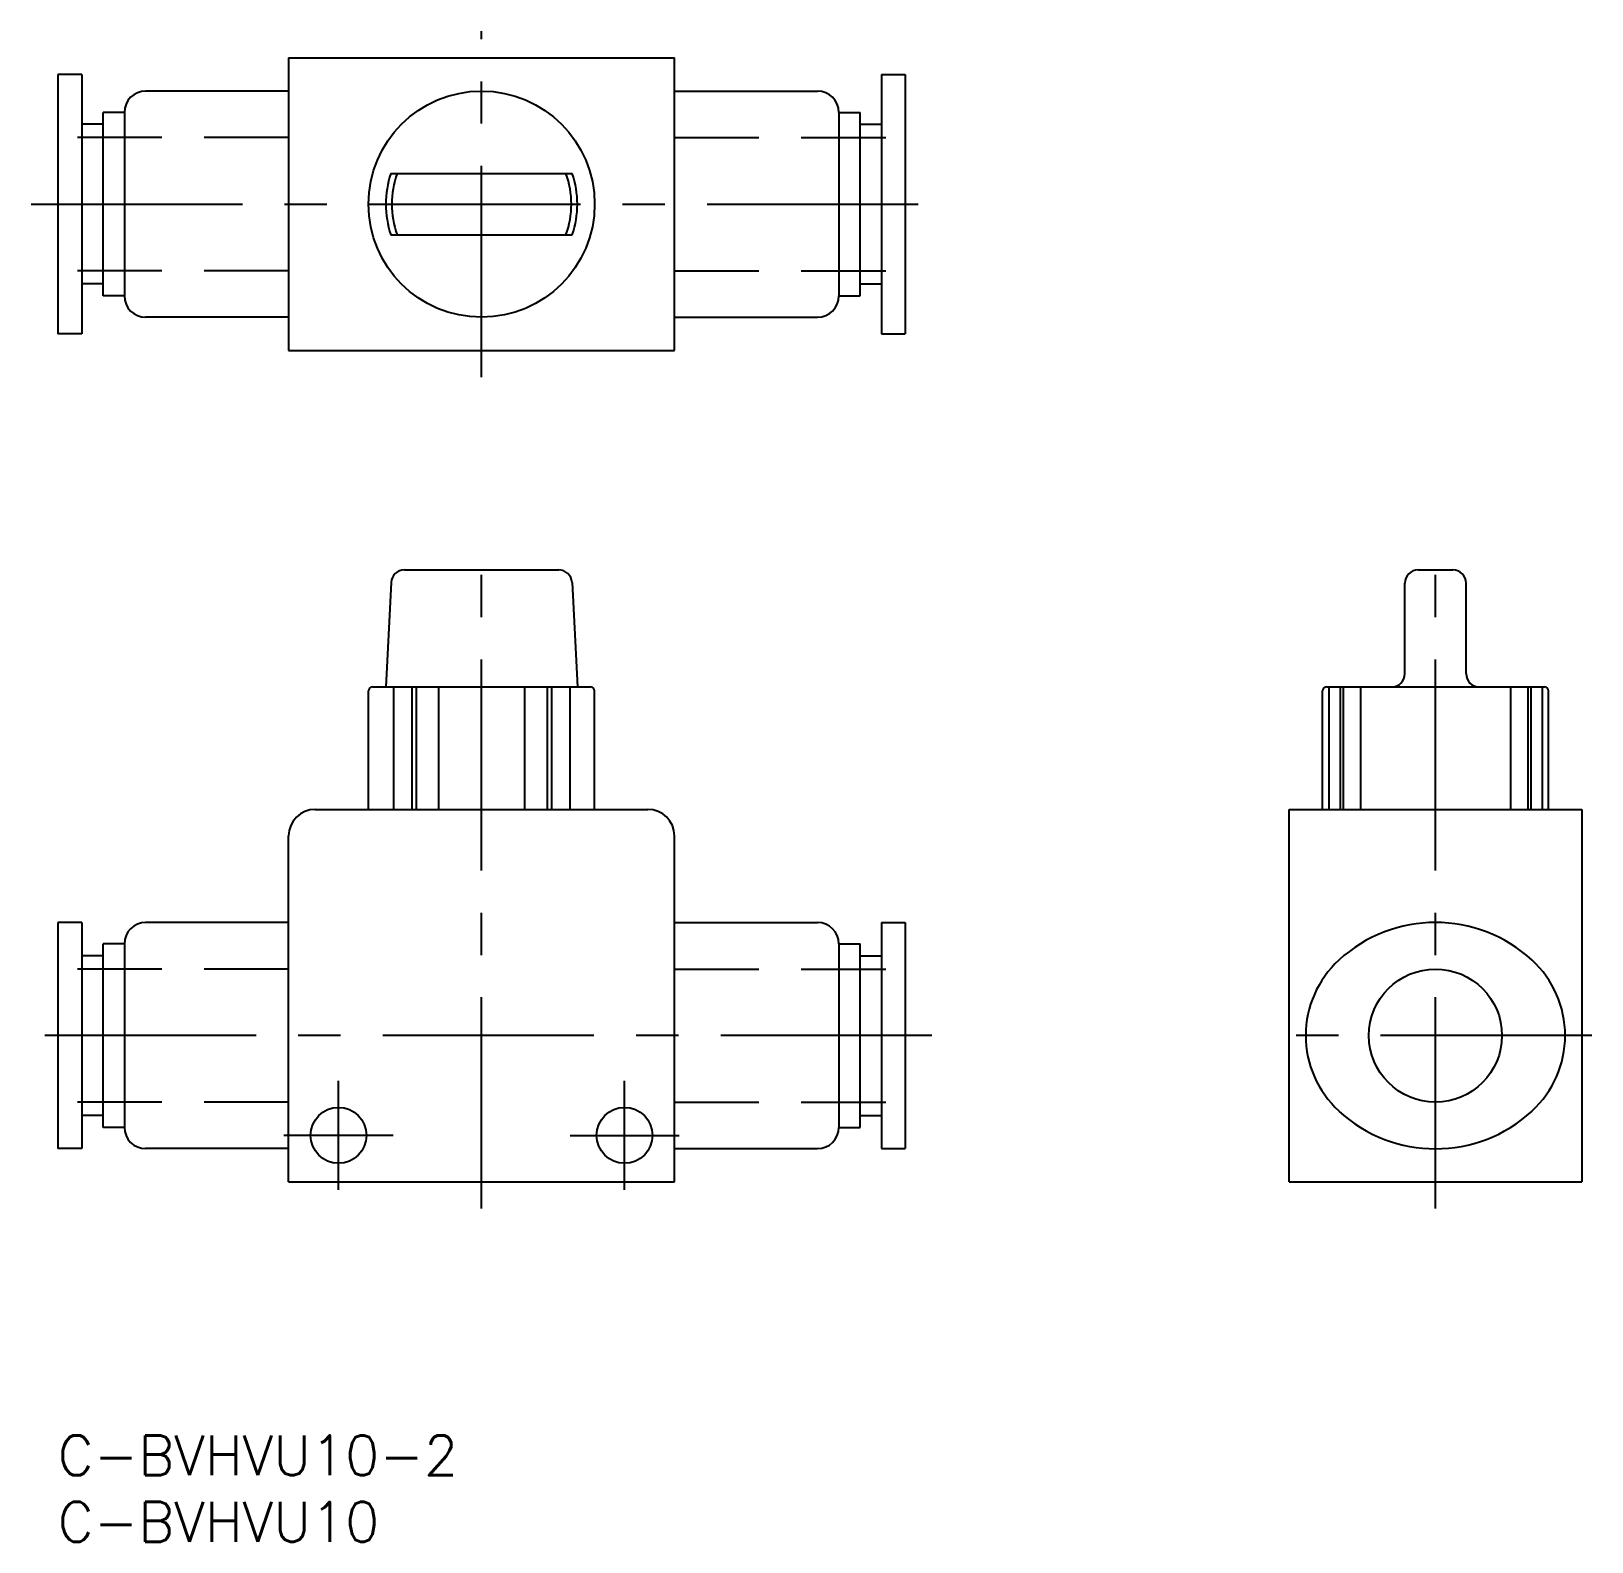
# Model space of a CAD drawing. Extents: x -2 to 115, y -8 to 106.
import ezdxf
from ezdxf.enums import TextEntityAlignment as Align

# ---------------------------------------------------------------- set-up
doc = ezdxf.new("R2010")
doc.units = 0
doc.header["$LTSCALE"] = 0.5
doc.linetypes.add('CENTER', pattern=[50.8, 31.75, -6.35, 6.35, -6.35])
doc.linetypes.add('DASHED', pattern=[19.05, 12.7, -6.35])
doc.layers.get('0').update_dxf_attribs({"linetype": 'CONTINUOUS'})
doc.layers.add('CENTER', color=1, linetype='CENTER')
doc.styles.get("Standard").update_dxf_attribs({"font": 'txt.shx', "height": 3, "bigfont": 'bigfont.shx'})

msp = doc.modelspace()

# ---------------------------------------------------------------- linework, layer by layer
at = {"color": 7, "linetype": 'CONTINUOUS'}
for p, q in [((17.35, 103.54), (17.35, 81.54)), ((17.35, 103.54), (46.35, 103.54)), ((46.35, 81.54), (46.35, 103.54)), ((1.8, 102.29), (0, 102.29)), ((0, 102.29), (0, 82.79)), ((1.8, 102.29), (1.8, 82.79)), ((61.9, 102.29), (63.7, 102.29)), ((61.9, 102.29), (61.9, 82.79)), ((63.7, 102.29), (63.7, 82.79)), ((17.35, 101.04), (6.6, 101.04)), ((46.35, 101.04), (57.1, 101.04)), ((3.4, 98.54), (1.8, 98.54)), ((3.4, 85.64), (3.4, 99.44)), ((5, 99.44), (3.4, 99.44)), ((5, 99.44), (5, 85.64)), ((58.7, 99.44), (58.7, 85.64)), ((58.7, 99.44), (60.3, 99.44)), ((60.3, 85.64), (60.3, 99.44)), ((60.3, 98.54), (61.9, 98.54)), ((25.03, 94.84), (38.67, 94.84)), ((25.03, 90.24), (38.67, 90.24)), ((3.4, 86.54), (1.8, 86.54)), ((5, 85.64), (3.4, 85.64)), ((58.7, 85.64), (60.3, 85.64)), ((60.3, 86.54), (61.9, 86.54)), ((17.35, 84.04), (6.6, 84.04)), ((46.35, 84.04), (57.1, 84.04)), ((1.8, 82.79), (0, 82.79)), ((61.9, 82.79), (63.7, 82.79)), ((17.35, 81.54), (46.35, 81.54)), ((26.05, 65.05), (37.65, 65.05)), ((102.25, 65.05), (104.85, 65.05)), ((25.05, 64.1), (24.65, 56.25)), ((38.65, 64.1), (39.05, 56.25)), ((101.25, 57.25), (101.25, 64.05)), ((105.85, 57.25), (105.85, 64.05)), ((23.35, 47.05), (23.35, 55.95)), ((23.65, 56.25), (40.05, 56.25)), ((25.22, 56.25), (25.22, 47.05)), ((26.6, 56.25), (26.6, 47.05)), ((26.93, 56.25), (26.93, 47.05)), ((28.61, 56.25), (28.61, 47.05)), ((35.09, 56.25), (35.09, 47.05)), ((36.77, 56.25), (36.77, 47.05)), ((37.1, 56.25), (37.1, 47.05)), ((38.48, 56.25), (38.48, 47.05)), ((40.35, 47.05), (40.35, 55.95)), ((95.05, 47.05), (95.05, 55.95)), ((95.35, 56.25), (111.75, 56.25)), ((95.53, 56.25), (95.53, 47.05)), ((96.38, 56.25), (96.38, 47.05)), ((96.61, 56.25), (96.61, 47.05)), ((97.91, 56.25), (97.91, 47.05)), ((109.19, 56.25), (109.19, 47.05)), ((110.49, 56.25), (110.49, 47.05)), ((110.72, 56.25), (110.72, 47.05)), ((111.57, 56.25), (111.57, 47.05)), ((112.05, 47.05), (112.05, 55.95)), ((19.35, 47.05), (44.35, 47.05)), ((92.55, 19.05), (92.55, 47.05)), ((92.55, 47.05), (114.55, 47.05)), ((114.55, 47.05), (114.55, 19.05)), ((17.35, 19.05), (17.35, 45.05)), ((46.35, 19.05), (46.35, 45.05)), ((1.8, 38.55), (0, 38.55)), ((0, 38.55), (0, 21.55)), ((1.8, 38.55), (1.8, 21.55)), ((17.35, 38.55), (6.6, 38.55)), ((46.35, 38.55), (57.1, 38.55)), ((61.9, 38.55), (63.7, 38.55)), ((61.9, 38.55), (61.9, 21.55)), ((63.7, 38.55), (63.7, 21.55)), ((3.4, 23.15), (3.4, 36.95)), ((5, 36.95), (3.4, 36.95)), ((5, 36.95), (5, 23.15)), ((58.7, 36.95), (58.7, 23.15)), ((58.7, 36.95), (60.3, 36.95)), ((60.3, 23.15), (60.3, 36.95)), ((3.4, 36.05), (1.8, 36.05)), ((60.3, 36.05), (61.9, 36.05)), ((3.4, 24.05), (1.8, 24.05)), ((60.3, 24.05), (61.9, 24.05)), ((5, 23.15), (3.4, 23.15)), ((58.7, 23.15), (60.3, 23.15)), ((1.8, 21.55), (0, 21.55)), ((17.35, 21.55), (6.6, 21.55)), ((46.35, 21.55), (57.1, 21.55)), ((61.9, 21.55), (63.7, 21.55)), ((17.35, 19.05), (46.35, 19.05)), ((92.55, 19.05), (114.55, 19.05))]:
    msp.add_line(p, q, dxfattribs=at)
at = {"color": 3, "linetype": 'DASHED'}
for p, q in [((17.35, 97.54), (0, 97.54)), ((46.35, 97.54), (63.7, 97.54)), ((17.35, 87.54), (0, 87.54)), ((46.35, 87.54), (63.7, 87.54)), ((17.35, 35.05), (0, 35.05)), ((46.35, 35.05), (63.7, 35.05)), ((17.35, 25.05), (0, 25.05)), ((46.35, 25.05), (63.7, 25.05))]:
    msp.add_line(p, q, dxfattribs=at)
at = {"color": 7, "linetype": 'CONTINUOUS'}
for centre, radius in [((31.85, 92.54), 8.5), ((103.55, 30.05), 5), ((21.1, 22.55), 2.1), ((42.6, 22.55), 2.1)]:
    msp.add_circle(centre, radius, dxfattribs=at)
for centre, radius, start, end in [((6.6, 99.44), 1.6, 90, 180), ((57.1, 99.44), 1.6, 0, 90), ((31.85, 92.54), 7.2, 161.3707, 198.6293), ((31.85, 92.54), 6.75, 160.078, 199.922), ((31.85, 92.54), 6.75, 340.078, 19.922), ((31.85, 92.54), 7.2, 341.3707, 18.6293), ((6.6, 85.64), 1.6, 180, 270), ((57.1, 85.64), 1.6, 270, 0), ((26.05, 64.05), 1, 90, 177.0727), ((37.65, 64.05), 1, 2.9273, 90), ((102.25, 64.05), 1, 90, 180), ((104.85, 64.05), 1, 0, 90), ((100.25, 57.25), 1, 270, 0), ((106.85, 57.25), 1, 180, 270), ((23.65, 55.95), 0.3, 90, 180), ((40.05, 55.95), 0.3, 360, 90), ((95.35, 55.95), 0.3, 90, 180), ((111.75, 55.95), 0.3, 360, 90), ((19.35, 45.05), 2, 90, 180), ((44.35, 45.05), 2, 0, 90), ((6.6, 36.95), 1.6, 90, 180), ((57.1, 36.95), 1.6, 0, 90), ((103.55, 27.82), 10.73, 47.3642, 132.6358), ((101.5, 30.05), 7.7, 132.6358, 227.3642), ((105.6, 30.05), 7.7, 312.6358, 47.3642), ((103.55, 32.27), 10.73, 227.3642, 312.6358), ((6.6, 23.15), 1.6, 180, 270), ((57.1, 23.15), 1.6, 270, 0)]:
    msp.add_arc(centre, radius, start, end, dxfattribs=at)
at = {"layer": 'CENTER', "color": 1, "linetype": 'CENTER'}
for p, q in [((31.85, 79.54), (31.85, 105.54)), ((-2, 92.54), (65.7, 92.54)), ((31.85, 17.05), (31.85, 67.05)), ((103.55, 17.05), (103.55, 67.05)), ((65.7, 30.05), (-2, 30.05)), ((115.3, 30.05), (91.8, 30.05)), ((21.1, 18.45), (21.1, 26.65)), ((42.6, 18.45), (42.6, 26.65)), ((25.2, 22.55), (17, 22.55)), ((38.5, 22.55), (46.7, 22.55))]:
    msp.add_line(p, q, dxfattribs=at)

# ---------------------------------------------------------------- texts
at = {"color": 7, "linetype": 'CONTINUOUS'}
for s, p in [('C-BVHVU10-2', (0, 0)), ('C-BVHVU10', (0, -5))]:
    msp.add_text(s, height=3, dxfattribs=at).set_placement(p, align=Align.TOP_LEFT)

doc.saveas('drawing.dxf')
